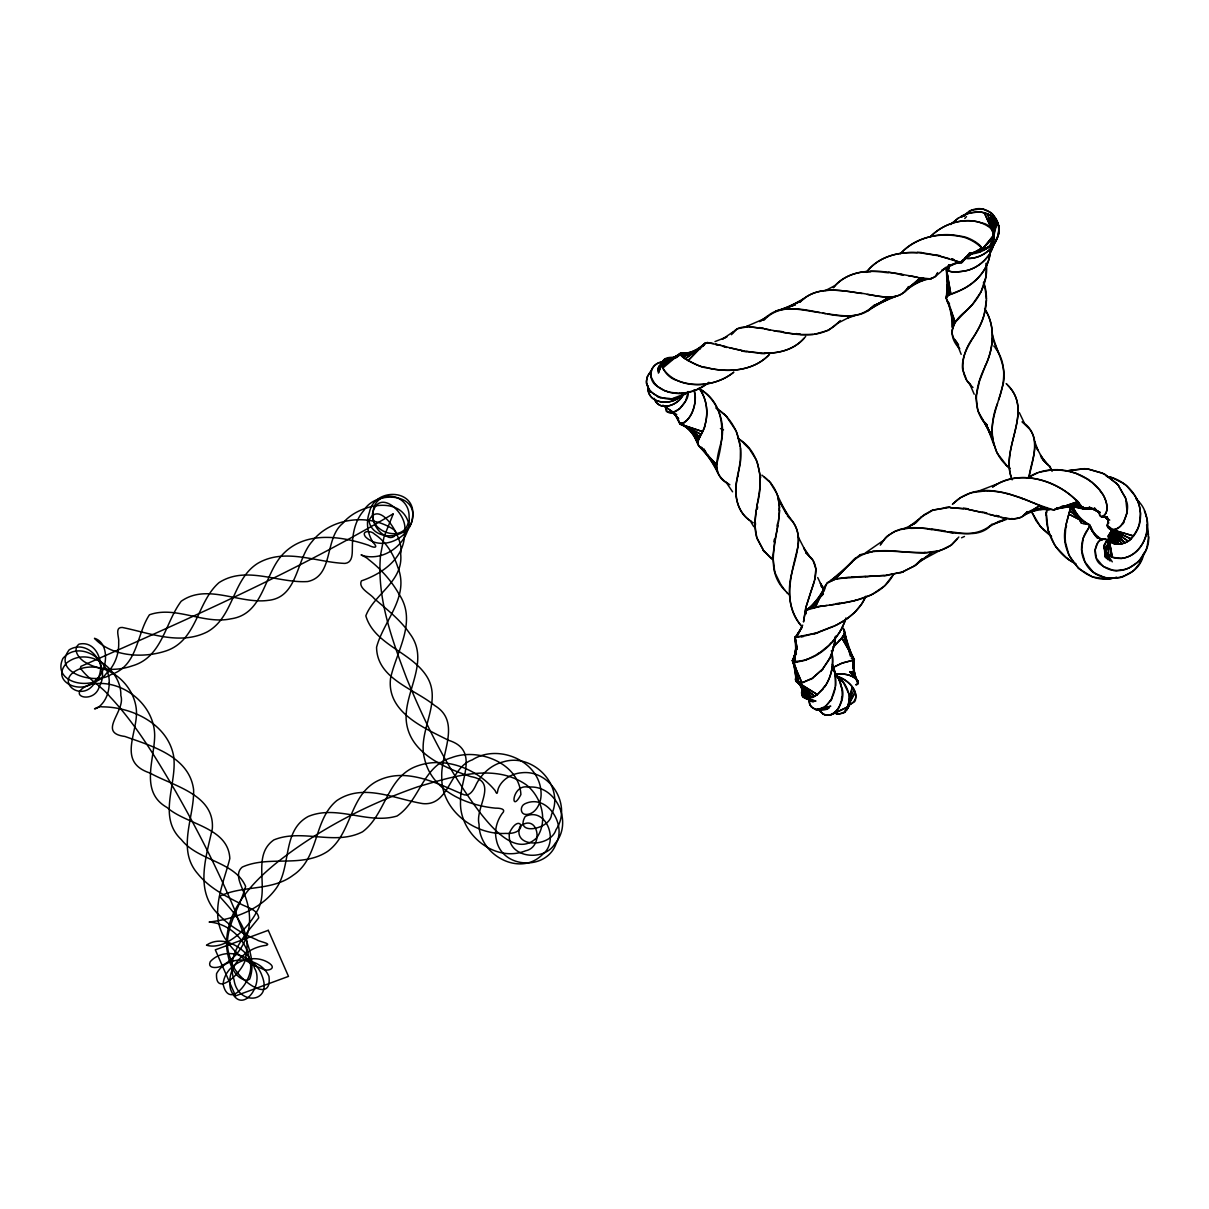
<?xml version="1.0" encoding="UTF-8"?>
<svg xmlns="http://www.w3.org/2000/svg" width="1209" height="1209" viewBox="0 0 1209 1209"><rect width="100%" height="100%" fill="white"/><g stroke="black" fill="none" stroke-linecap="round" stroke-linejoin="round"><path stroke-width="1.5" d="M760.189 477.857C760.975 497.821 751.091 517.512 756.713 537.325A53.06 44.718 -25.7 0 0 757.408 539.335L763.453 550.322L771.992 559.132M784.913 590.355C752.512 557.772 802.156 506.329 764.148 476.86M1104.255 545.637L1108.215 559.873L1104.255 547.904L1106.537 558.573L1104.21 546.151L1105.117 557.107L1104.482 544.443M801.99 695.16L802.081 686.138M1127 510.954L1125.851 499.967C1132.349 509.956 1118.869 540.529 1107.142 525.477C1109.635 518.434 1107.384 521.245 1107.399 526.504C1110.754 532.761 1119.776 528.378 1122.526 523.739M986.408 300.316L984.186 314.793M1112.265 532.096L1111.917 542.735L1111.131 528.167M1148.55 535.904C1150.862 559.253 1121.574 581.317 1101.671 565.117C1090.866 559.722 1094.039 534.937 1107.278 539.985L1107.55 541.028M842.099 697.094C842.809 688.344 840.028 679.503 834.905 672.416L835.495 685.82M985.35 365.798C993.904 347.92 995.717 325.886 984.594 308.643M949.533 303.943L946.723 300.134L946.269 297.595M947.947 281.485L947.357 295.993L946.194 298.306L948.098 302.235M1046.903 508.173C1043.563 530.464 1055.215 554.372 1076.025 563.802M1083.324 507.039L1083.173 508.838L1089.007 507.765L1094.916 509.397L1083.219 508.173L1083.309 507.191M952.888 316.743L952.344 327.563L951.317 312.693M754.96 522.893L756.305 509.896M779.729 510.274L778.279 523.27M796.232 642.568L795.809 649.641L795.023 637.188L796.383 649.596L795.084 637.188L797.29 649.475L795.19 637.188L802.338 626.836L795.839 637.203L815.682 633.168L836.371 625.068L846.512 619.099L854.763 612.313L861.7 603.926L865.765 596.536M835.434 636.841L832.925 650.623L828.618 660.371L822.77 668.834L812.69 677.977L821.259 670.542M1109.288 540.332L1108.351 554.946L1108.577 535.391L1111.872 531.114L1108.577 535.391A54.692 18.09 7.5 0 0 1108.472 535.768C1108.26 547.677 1126.214 545.455 1131.382 538.277M773.035 555.52L774.652 541.738M833.545 646.921C837.217 641.647 849.761 634.317 841.993 627.411M958.964 290.84L949.125 294.86L946.375 297.263L947.312 284.825M835.177 640.498L835.51 636.191M998.438 232.914C1001.687 218.285 986.196 203.883 971.96 210.109A51.337 33.111 87.2 0 0 969.331 211.016M796.142 642.553L794.585 661.973L795.643 649.55L793.542 661.701L796.051 649.475L792.847 661.293C817.027 662.547 839.273 640.181 845.983 617.905M1046.541 512.661L1046.964 507.568M951.785 330.979L954.944 322.546L972.52 304.32L981.043 291.868L985.939 276.831L986.302 263.124C988.584 281.213 979.683 298.865 966.399 310.698C952.813 320.808 945.906 334.576 959.719 348.827L956.47 342.464L958.616 344.988M984.625 367.627C975.769 385.58 970.706 410.093 987.239 425.508M843.368 628.756L844.638 633.214M931.157 235.951C945.68 221.685 971.099 214.734 988.886 226.869C999.027 233.337 992.997 248.963 981.587 248.842M1111.6 528.786L1110.3 541.451L1111.691 534.499M818.856 709.774C831.716 726.397 847.887 699.935 841.388 686.682M798.121 545.229C800.026 534.378 795.809 523.089 787.407 516.016M648.084 386.064C645.878 404.335 672.4 406.647 681.785 394.95M801.884 690.611C799.406 699.089 810.695 699.709 815.969 701.084L804.378 697.88L813.717 701.719L802.746 696.52L812.448 701.749L802.081 695.402L802.232 689.493M648.039 386.321C646.226 404.788 673.126 406.496 682.299 394.466M930.492 236.632C943.428 223.393 964.087 216.985 981.904 222.985C997.516 225.403 997.788 249.024 981.043 248.903M1069.028 513.372L1071.038 505.906L1065.854 525.507L1065.008 539.229M836.87 714.126C858.33 712.947 849.217 681.075 834.86 674.728L843.504 682.828L848.839 693.649M1065.613 526.912C1058.449 555.581 1087.223 587.589 1116.617 577.146M993.088 235.951L995.415 219.524L993.284 241.195L993.239 217.227C984.111 209.474 970.343 211.031 960.581 216.728M976.313 395.147L979.547 380.971L985.275 365.995M849.262 704.484L849.368 696.036M688.057 391.52C690.883 401.615 667.353 424.147 665.66 406.511M854.325 659.646L852.98 668.532L854.34 659.691L851.257 658.21M797.925 546.725C791.955 572.462 781.301 603.095 801.28 625.794M946.194 298.306L947.916 287.727M946.375 297.263L948.143 286.367M835.343 686.908L831.641 698.454M756.713 507.372L756.925 506.118M737.822 476.527C732.578 493.423 736.901 513.644 753.252 522.772M757.151 504.863C763.287 481.953 761.368 453.723 739.606 439.426M737.898 476.15L740.316 460.463L740.482 448.086M1029.146 476.15C1033.196 458.166 1041.916 434.016 1022.073 421.79L1029.358 428.847M949.261 265.466L948.279 270.62L949.367 265.406M687.876 393.076L685.79 400.406M998.286 233.866C995.642 249.099 979.879 260.162 964.676 258.227M1029.191 475.726C1031.353 460.78 1040.405 443.401 1029.947 429.588M777.84 525.703L775.09 539.335M848.083 707.945L852.254 686.848L849.247 699.467M1139.286 502.143C1154.489 518.51 1147.658 554.508 1122.224 558.331A52.335 30.482 -70.1 0 1 1121.514 558.498L1112.34 557.289A52.833 26.266 -43.6 0 1 1111.706 557.107L1105.903 552.256L1109.741 533.033M834.83 642.871L830.991 655.671M1146.192 516.152C1153.265 536.433 1134.374 565.011 1111.751 557.047L1108.577 535.391C1108.23 548.584 1127.876 545.032 1132.803 536.811C1141.946 526.504 1142.626 510.712 1136.596 498.682M1065.945 525.023L1068.56 514.898M1126.697 513.508L1123.69 521.986M1139.226 524.993L1140.51 513.674A51.534 41.03 21.6 0 0 1140.057 510.53M841.781 699.603L838.804 708.036M1146.993 547.163L1148.535 537.733L1146.631 525.008M846.663 710.288L848.386 703.079M993.314 237.977L997.123 222.108L992.952 236.254M814.639 579.972L815.848 569.333M1105.903 552.256L1109.378 539.924M1143.85 553.314C1139.12 581.574 1095.762 587.831 1084.443 560.976C1079.773 551.44 1080.997 539.743 1086.664 530.902C1089.203 528.529 1091.712 523.074 1085.954 523.769M814.382 580.955L806.131 606.48L803.501 621.985L805.647 608.354L810.937 591.609M990.352 245.11L991.395 241.558M948.793 265.209L947.297 270.257L949.02 265.239C941.917 274.624 961.185 271.617 965.931 270.801C978.761 267.793 989.733 257.819 993.602 245.17C994.675 241.86 989.823 255.87 987.526 256.852C982.932 262.685 976.751 267.234 969.724 269.683C965.492 271.239 943.186 275.199 948.022 266.66M1143.79 553.571L1139.603 563.439L1134.949 569.212A51.624 40.834 49.7 0 1 1132.365 571.494L1122.662 576.829M665.388 407.161L666.431 411.544L671.902 412.692M1108.532 538.307L1112.34 557.289L1108.487 535.768L1111.751 557.047L1105.615 551.772L1109.257 539.728M997.485 403.534C988.614 425.296 989.672 453.571 1010.256 468.457M998.543 400.119C1004.739 383.344 1007.203 363.063 995.294 348.041M937.549 272.569C933.363 284.342 917.208 276.136 908.488 275.682M850.35 704.348C864.903 695.825 847.131 677.388 835.51 676.103M1107.232 540.181L1104.285 545.365L1105.615 551.772L1109.499 539.577M796.187 651.092L792.847 661.293L792.454 660.613L798.922 682.617L792.847 659.555L796.414 653.721M983.824 315.987C978.867 333.911 962.137 347.663 962.409 367.083A50.884 35.046 -8.2 0 0 962.742 369.924M811.118 591.08C814.579 581.227 819.143 568.925 812.357 559.374M662.26 362.624L658.361 373.052L662.88 361.295L657.923 371.344L663.786 360.161L657.832 369.697L664.98 359.269L674.743 357.97M796.142 651.016L792.5 660.779L796.263 652.618M962.001 262.293L955.594 263.214L961.88 262.625L969.754 252.817L962.016 262.323L970.6 253.331L961.835 261.869L971.129 253.754L961.412 261.174L971.356 254.041L965.311 257.593L981.814 248.132C961.2 226.839 919.868 232.279 900.524 253.678M844.819 621.668L841.071 630.025M985.063 366.523C993.632 348.6 995.899 326.596 984.912 309.141M846.24 708.686L844.819 712.177L855.231 692.349L849.489 702.081M849.05 701.734L853.992 689.568M948.657 265.073L946.375 269.788L949.125 294.86L947.327 296.024L946.496 269.758L950.833 294.074L946.496 269.758M937.217 273.748L935.403 276.68L930.824 278.554M855.322 700.449C858.284 688.888 846.874 679.337 836.764 676.436M824.583 714.7L830.568 714.987L848.688 706.479L844.91 712.086A51.216 22.079 64.6 0 1 843.459 713.098L837.338 714.187M1138.289 527.774L1133.165 536.388M825.233 585.836L815.198 607.296L824.598 587.846L812.221 607.915L824.402 590.188L809.682 608.611L823.389 593.921M865.931 596.233C860.022 609.971 847.736 619.839 834.452 626.005M802.7 625.144L796.882 637.113L802.655 636.312M792.5 660.174L796.263 652.452M699.754 437.326L697.653 442.282L697.865 444.836L716.469 464.543C715.411 473.611 722.65 480.653 729.873 484.764M796.489 676.36L795.401 679.337L796.247 681.438A51.881 12.135 -32.5 0 0 796.701 682.012M694.011 390.28C698.726 401.176 689.961 423.634 680.712 423.528L701.235 434.439L680.002 424.027L702.565 431.598L679.942 424.147L680.712 423.528L699.935 436.978C708.534 422.409 709.638 402.945 699.527 388.799M908.488 286.578C900.917 301.933 880.756 296.311 867.412 294.467M974.59 252.107C994.931 251.532 967.366 234.999 960.551 236.541C939.892 232.415 916.195 236.737 901.446 252.681M829.933 657.908L822.77 668.834M685.427 401.192L679.775 408.748L672.446 412.586M731.43 334.697L737.309 328.742L747.147 326.898M802.217 626.156L795.885 637.188A50.249 1.088 -9.3 0 0 795.28 637.37M851.68 562.669L851.877 562.321A50.34 29.726 47.3 0 1 852.541 561.384C879.699 536.645 921.545 565.359 951.151 545.138A53.634 40.275 63.7 0 0 951.876 544.624L957.483 538.851M880.318 545.168C905.768 503.79 961.382 552.725 992.241 523.95M908.095 287.334C897.32 304.728 873.215 293.817 857.332 292.774C839.182 290.009 817.314 286.503 802.368 299.938M831.444 650.472C834.27 662.774 831.883 676.239 824.78 686.712C831.792 676.36 834.195 663.152 831.596 650.956M892.983 575.288C882.117 594.722 858.874 600.828 838.396 603.805L854.839 600.586M893.542 574.335L885.094 585.413A53.12 48.587 34.2 0 1 884.187 586.229L872.233 594.405M824.674 706.917C836.628 697.064 838.245 678.929 832.789 665.192M881.165 543.612L885.064 538.247A51.836 37.524 52.8 0 1 887.21 536.086L895.793 530.917M830.205 700.903L825.626 706.162L818.856 709.547M839.968 631.944L831.324 643.097M732.337 333.185C738.865 323.982 751.726 327.201 761.126 328.349M824.765 686.742L816.438 695.341L808.247 698.59M848.839 577.192L836.356 578.839L827.757 582.572A48.98 19.782 22.3 0 0 827.44 582.889C824.115 586.184 820.956 598.395 826.76 583.509A49.01 19.933 23.3 0 1 827.485 582.919L835.102 579.156L853.886 559.571L859.811 555.037M1097.863 542.554L1095.112 549.793L1096.412 557.984M976.131 252.364L981.224 250.988L981.814 248.132L970.978 254.177L981.95 249.266L970.389 253.981C987.813 253.542 1010.195 233.322 993.178 217.182L994.025 238.944L990.624 215.293L994.221 236.571L987.617 213.766L993.874 234.138L984.262 212.678L992.937 231.735M958.828 537.023L951.151 545.138L940.39 550.473M837.55 709.925L832.215 714.383L848.688 706.479M915.349 523.406L920.125 517.966A51.881 42.043 66.3 0 1 921.318 516.968M981.224 250.988L994.025 234.788L980.031 251.85M815.138 603.276L806.479 610.092L805.587 611.27L806.297 613.704M793.21 659.162L792.469 660.643L801.794 682.586L798.136 682.465L795.824 680.909L795.28 667.111M763.756 320.37C793.013 288.724 842.718 335.074 873.306 305.953M866.354 272.388C877.961 256.792 898.589 251.351 917.238 252.711M840.859 639.047L844.502 633.697A50.597 13.843 -15.1 0 0 844.502 633.214M805.693 336.45C785.729 360.69 750.577 353.466 724.206 346.318M833.243 287.757C853.962 262.882 890.141 272.085 917.51 277.42M916.331 522.061L924.205 514.686L930.749 511.105M822.966 689.16L816.438 695.341M840.24 320.551C816.921 347.043 779.488 328.893 750.109 326.989M839.182 321.851L828.528 330.299L814.488 334.288M833.59 287.289C841.57 277.481 853.977 272.388 866.385 271.541M867.155 271.33C883.22 251.381 911.601 250.006 934.829 254.993M922.029 558.709L915.999 564.739A53.408 44.945 49.4 0 1 914.986 565.555A53.256 44.733 44.8 0 1 914.064 566.235L901.929 572.114L887.119 575.197M855.67 557.817L835.102 579.156M833.545 646.921L840.3 639.682M804.03 338.324C794.449 349.477 779.125 353.557 764.889 353.149M961.699 217L969.376 211.212M964.737 218.497L966.49 216.623M651.243 370.831L647.253 376.634L646.407 381.243A52.199 26.568 0.3 0 0 646.483 383.434M800.056 302.25C815.909 285.082 841.66 290.311 862.077 293.56M921.288 559.601L914.971 565.54L903.183 571.691M872.792 306.557C861.594 319.085 842.93 316.017 828.15 313.932M704.968 343.114L688.042 360.66L704.197 343.96L685.201 358.877L696.656 350.534M964.389 215.807L966.988 213.57M950.758 224.557L958.027 218.315L964.601 214.718M1098.21 542.116C1099.752 539.35 1106.87 536.494 1107.535 541.269M769.498 354.343C752.965 371.904 726.035 373.082 704.091 367.007C701.568 368.382 672.446 353.481 683.009 353.512C672.264 354.071 703.925 369.183 705.98 367.506C727.183 372.871 752.693 371.511 768.818 355.038M766.128 317.438C780.349 303.429 802.232 310.32 819.596 312.542M807.839 609.306L823.344 593.876M964.298 215.897L965.069 215.126M793.648 658.814L792.454 660.582A51.292 6.922 -13.4 0 0 792.802 660.975M936.295 275.622L946.526 267.113L941.917 270.272L958.601 261.809L938.622 255.809L921.545 253.029M651.319 370.77C633.939 390.431 668.758 407.509 684.234 394.542M978.368 252.333L994.221 237.448M988.675 527.562L990.76 525.583M952.405 504.38L956.651 500.45A52.002 45.957 73.9 0 1 958.102 499.257C989.022 477.736 1023.524 501.569 1053.825 509.896L1077.733 501.69L1055.109 509.473L1079.274 503.428L1056.198 508.762L1080.514 504.984L1058.993 507.584M1057.104 507.901L1054.686 509.654A52.002 16.306 64.3 0 1 1053.946 509.986M952.329 222.94L958.646 217.907M961.911 216.759L971.537 210.275L980.544 208.84M904.861 291.777L920.23 277.889L906.659 289.631L923.812 278.387L912.886 284.493M829.661 644.76L818.886 653.344M953.206 503.548L960.702 497.564L970.51 493.015A51.579 44.083 32.1 0 1 972.504 492.547L987.149 490.642M662.668 363.123L658.603 366.705L666.446 358.665L658.059 368.14L664.98 359.269L668.985 358.317M851.877 562.321L830.674 580.743L841.026 573.202M733.803 372.145C714.413 388.044 677.871 390.87 662.698 368.156L680.863 352.907L688.117 353.617M857.241 684.521L858.269 681.997L850.592 671.675L857.649 680.758L849.685 671.599L856.592 679.503M1056.862 508.158L1053.9 509.881L1048.415 509.261M883.099 540.65L865.417 552.906M733.531 331.644L722.408 339.094L726.911 336.888L714.972 341.603M708.867 382.286C694.963 394.361 672.038 398.199 656.986 386.094C645.954 379.203 650.941 360.811 664.209 362.005M965.87 214.416L966.716 213.766M733.515 372.372C717.904 384.976 695.281 387.908 676.798 380.351C664.315 377.48 652.104 355.023 675.272 357.532M987.995 528.121C977.023 536.524 962.273 533.275 949.7 531.673M918.795 519.265L909.803 526.066L914.593 523.603L904.438 528.59M921.288 516.923L932.471 510.44A51.639 40.35 33.4 0 1 934.043 509.775M914.971 565.54L932.864 552.029L919.822 561.218L939.378 550.76L925.701 552.604M854.34 659.751L841.842 637.929L854.34 659.691L852.405 660.431M699.512 348.449L703.819 345.321L682.919 357.123L694.147 351.683M827.409 582.874L839.394 574.275M680.863 352.907L662.109 366.221L681.513 352.892L661.958 364.423L662.698 368.156M767.473 316.093L759.63 321.609L765.403 318.239L745.333 326.944M707.356 383.525L698.59 388.966M812.599 678.037L803.169 682.344M992.498 487.106C1021.378 466.855 1064.298 481.469 1083.098 508.959M867.337 311.242L889.189 296.93L871.19 308.219L892.786 296.779L873.548 305.681L896.035 296.296L885.849 299.545M993.042 486.698C1012.825 472.417 1039.846 476.573 1059.9 487.998C1065.643 491.217 1071.008 495.131 1075.768 499.68C1080.876 502.46 1081.541 512.601 1089.082 508.052L1083.188 508.747L1095.052 508.747L1083.219 508.173M1027.197 478.129C1050.062 462.548 1083.884 469.47 1100.568 490.975C1105.404 497.564 1110.693 509.518 1103.424 516.334C1100.613 517.996 1098.407 514.475 1099.585 511.951L1099.722 515.321L1101.051 516.606C1110.98 514.717 1106.462 499.211 1102.306 493.514M990.262 526.111L998.846 521.411L1004.498 519.704L993.556 524.041L1006.508 519.402M1022.633 516.334L1039.71 505.71L1024.884 514.49L1043.291 507.296L1026.97 512.178C1021.182 520.777 1009.545 519.643 1000.856 517.301L1011.525 518.978M833.545 667.187L843.066 662.759L854.189 659.918L853.494 672.4L853.811 660.099L854.204 672.567L852.949 660.31L855.005 676.118M685.201 394.013L686.153 393.439L673.322 398.229M1027.529 477.827L1037.942 472.659M832.789 667.67L841.268 663.393L851.967 660.522M806.418 610.137L818.946 606.631M816.967 654.553L806.479 659.751M1109.348 538.882L1106.023 541.42L1104.331 545.123A54.571 21.414 14.9 0 0 1104.21 545.622M804.242 298.336L784.853 309.172L801.461 300.784L781.165 309.655L795.371 304.774L775.664 311.091M1109.454 538.836L1107.656 539.834A55.297 21.414 48.7 0 0 1107.232 540.181M822.83 708.111L815.576 709.517L811.073 706.63M810.967 679.065L803.108 682.36L796.852 681.921L792.847 659.555M825.566 290.508L835.268 285.415M838.185 322.954L852.405 315.67L848.038 317.861L855.745 315.307M1128.738 568.2L1137.563 562.366A52.214 40.471 61.4 0 0 1139.845 559.827L1145.8 550.473A52.289 42.511 30.9 0 0 1146.918 547.133M697.366 350.126L700.57 348.57M814.382 696.626L808.232 698.59L802.776 696.565A52.289 16.065 -38.1 0 1 801.975 695.477M959.901 290.432C976.252 283.858 989.355 268.383 990.367 250.399C989.385 273.249 969.406 288.679 949.125 294.86L947.01 269.939M833.197 626.594L818.659 632.247M909.924 286.337L926.986 278.659L918.266 281.425M808.761 608.928L805.647 611.119A48.118 9.022 13.6 0 0 805.768 611.996M961.548 537.778L964.48 536.464M681.725 354.418L662.184 362.881L682.39 353.179L661.958 364.423L664.905 359.33L674.048 358.469M680.712 423.528L681.695 423.12M958.601 261.809L948.657 265.844L959.931 262.247L961.669 262.655M700.343 348.343L681.453 355.642L691.85 352.711M978.202 491.247L997.531 483.842M681.634 354.373L662.728 361.521L677.75 356.685M706.132 342.661L703.789 345.517L704.907 343.144L707.295 342.555L721.108 345.487M695.069 390.477L683.221 393.273M982.766 250.021C993.239 247.271 1001.793 235.861 998.317 224.934A51.367 29.122 -20.2 0 0 997.349 222.668L992.211 216.381M1067.577 470.936L1083.853 468.775M804.756 660.371L796.988 662.064M856.032 600.269L871.13 594.949A50.793 36.965 -8.1 0 0 872.112 594.269M820.639 709.094L830.764 706.177L818.75 709.562L829.344 707.688L816.952 709.683L827.848 708.912C819.898 711.905 807.718 709.487 809.063 699.089M1039.272 472.205L1052.843 469.697M815.138 633.335L805.164 635.828M677.493 356.459L663.665 360.282L676.481 357.637M917.963 281.878L929.736 278.659M981.693 250.278L969.588 253.573L981.088 251.14M967.804 213.54L978.157 211.907M900.629 572.522L885.713 575.363L869.15 576.421M1125.775 569.333L1116.073 570.648M898.937 529.829L910.407 527.94M810.559 608.339L821.395 606.253M693.195 351.623L680.607 354.343L691.533 353.3M856.153 684.883L858.314 683.297C855.851 674.199 842.613 673.277 834.784 674.305M1113.988 577.947L1109.53 578.809A49.811 39.625 61.8 0 1 1107.776 579.02L1093.797 577.237A48.919 41 79.5 0 1 1091.939 576.633L1079.531 569.107M1046.435 508.581L1026.97 512.178L1027.454 511.573L1021.832 516.847A53.362 27.505 64.8 0 1 1020.728 517.437L1013.021 519.009M837.112 578.673L866.037 576.512M872.535 551.546L860.914 554.508A50.748 28.608 27.2 0 0 859.72 554.961M837.308 603.971L822.211 606.132L826.926 605.467M830.084 605.029L834.331 604.424M946.103 507.735L934.104 509.881L948.083 507.629M884.096 575.529L851.62 577.025M874.001 551.38L888.917 551.077M813.249 334.425L800.418 334.515M1059.069 507.689L1081.481 506.314L1061.774 506.495M680.425 353.406L689.598 352.892M836.552 674.033C844.26 673.443 853.902 674.803 858.254 681.936L852.149 671.902L858.375 682.979L853.312 672.144L858.058 683.826L854.113 672.355L855.942 679.292M667.821 358.378L670.345 358.408M664.859 362.005C657.484 361.34 649.596 367.491 650.835 375.364M966.762 258.409C984.746 259.663 1002.321 242.072 998.029 223.861M870.51 271.3L884.278 271.813M670.194 398.577L660.658 397.58M924.371 552.634L908.518 552.196M1040.012 509.442L1049.185 509.488M680.062 424.314C693.135 419.765 697.366 402.37 693.951 390.069M1084.881 468.82L1070.237 470.18A47.68 47.045 -82.9 0 0 1067.29 470.981M914.306 527.804L927.651 528.545M928.844 278.69L920.608 277.949M679.549 393.469L668.365 392.048M1061.88 506.662L1082.206 507.417L1068 505.936M1101.883 516.757L1107.323 516.984L1101.248 516.666M890.549 551.138L906.946 552.105M707.371 342.555L713.37 343.492M1057.225 469.651L1071.37 471.827M989.461 490.688L1005.057 492.864M760.582 353.013L746.573 351.381M795.9 662.094L792.605 661.036L801.794 682.586M1082.508 523.391L1084.337 523.588M1082.947 523.437L1089.626 524.812L1091.969 530.963L1089.762 525.038M796.232 334.168L782.404 332.218M963.618 508.626L950.108 507.599L965.628 508.944M1066.368 506.012L1082.675 508.218L1072.247 505.951M931.912 529.028L945.589 531.038M888.57 272.297L902.065 274.458M822.951 313.101L825.566 313.524M981.224 212.119L989.975 214.915M773.624 330.631L778.143 331.462M764.934 329.014L770.345 330.012M1106.341 476.331C1123.418 478.885 1138.017 493.317 1140.223 510.53M742.311 350.61L729.45 347.678M815.319 709.456L815.41 709.487A52.229 19.767 -68.9 0 0 816.906 709.834M981.391 512.284L967.865 509.321L983.219 512.752M938.622 255.809L949.292 258.696M1070.721 505.921L1083.113 508.974L1089.007 507.765L1094.704 509.699L1089.143 507.538L1099.767 512.238L1094.402 509.563L1099.495 512.465L1094.326 509.367L1099.208 512.616L1094.281 509.11L1098.936 512.661L1094.387 507.961L1098.24 512.359M998.936 516.847L985.411 513.311M997.47 516.485L989.597 514.429M715.864 344.097L722.634 345.895M722.211 345.789L725.838 346.756M1007.49 493.453L1022.179 498.168M1111.328 529.527L1133.543 535.95L1109.65 528.968L1130.823 538.791L1108.381 528.031L1127.952 541.012L1107.489 526.701L1124.823 542.72L1107.127 525.295L1121.967 543.733L1112.507 530.842M959.931 262.247L952.027 259.557M1101.807 539.274L1096.442 537.34L1102.004 539.622L1096.82 536.856L1101.928 539.788L1096.88 536.736L1101.777 539.955L1092.634 531.93L1096.367 536.448L1092.604 531.552L1095.883 536.433L1089.808 525.295L1092.362 531.189L1089.687 525.93L1083.264 538.05L1081.602 549.838L1084.911 561.898L1092.664 571.479A50.053 39.081 -54.5 0 0 1095.278 573.444M676.768 414.491L670.33 411.559L675.242 414.732L671.025 411.498M1047.16 508.838L1037.216 504.576M1075.617 473.187L1088.145 479.474M1024.431 499.045L1036.612 504.304M852.345 658.618L854.068 659.404L843.489 635.707L852.919 658.845L844.502 633.697L850.471 656.336M720.428 428.53L723.526 429.845M665.267 391.006L656.986 386.094M1094.598 509.73L1089.203 507.13L1099.767 512.238M657.998 396.658L651.001 392.018M1089.143 524.434L1068.801 514.112L1088.024 524.086L1069.769 510.984L1084.972 522.756M699.24 388.663C727.062 404.123 724.508 438.58 716.469 464.543L699.18 446.408M1095.294 573.429L1105.117 577.66A50.793 39.67 -79.8 0 0 1108.426 578.295L1119.353 577.751A51.337 40.305 75.8 0 0 1122.662 576.859M1104.558 516.953L1109.756 520.097M797.351 682.178L817.435 694.616L796.217 681.408L794.736 663.711M1068.68 559.555L1073.139 562.351M698.681 388.331C716.62 398.517 725.717 420.641 721.531 440.635C717.768 455.007 710.605 475.318 728.196 483.691M1124.098 483.781L1112.28 477.721A50.113 45.413 -68.6 0 0 1109.242 476.89M1103.379 566.462L1113.202 570.361A52.047 34.94 -65.4 0 0 1116.119 570.467M715.773 407.932C736.221 420.007 744.653 445.668 739.288 468.215C734.362 486.456 732.639 510.077 751.318 521.396M663.907 405.876L673.292 412.39L662.895 405.151M1051.543 536.494L1040.193 526.278L1031.262 511.195M716.605 408.415L723.934 414.219M737.822 438.142L743.883 443.008M823.012 713.914L818.387 708.988M1050.666 535.904L1042.611 528.983M687.301 427.382L699.935 436.978M700.026 447.028C693.089 440.454 705.149 431.9 705.225 424.178C708.64 412.118 706.54 398.562 699.195 388.331M1044.364 461.415L1049.427 466.175L1052.102 471.374M1104.27 516.53L1108.577 520.097M805.768 552.573L813.083 560.508L815.773 568.487M762.033 475.137L768.788 481.227M1091.531 481.907L1100.341 490.673M1066.776 558.15L1056.031 546.997M1045.196 462.05L1049.276 465.994M1102.684 565.948L1096.729 558.679M806.086 552.77L811.844 558.649M684.324 425.568L698.893 439.033L687.256 426.747M771.357 558.588L764.844 552.029M1115.983 482.98L1105.358 474.82L1116.511 483.54M1085.032 522.515L1070.539 508.203L1076.735 515.185M1006.16 383.585L1007.006 384.477M1048.022 464.573L1041.266 457.591L1046.087 462.775L1040.465 455.143L1043.835 461.022L1034.934 444.519L1038.032 450.489L1034.783 441.678M1105.011 516.711L1107.988 519.84L1105.011 516.409M786.681 592.289L788.963 594.707M788.872 517.392C805.345 532.111 796.066 555.248 791.744 573.247C786.953 591.201 789.205 611.709 801.597 626.186M823.571 588.813L821.168 586.259L824.508 589.826M1006.719 384.16C1034.632 410.244 1000.81 446.302 1011.283 477.087M973.003 387.439C956.561 374.019 962.47 351.23 973.834 336.631C984.277 320.808 990.292 300.724 983.658 282.196M1078.005 567.701L1069.587 556.2A48.164 45.156 -30.2 0 1 1068.68 554.311L1065.205 541.269M1006.009 464.588L997.788 453.934M785.79 591.337L787.573 593.287M674.743 414.521L678.672 418.873L674.667 413.977L680.516 424.314L674.879 413.629L679.957 424.238M1007.838 385.354C1034.602 412.556 998.921 448.781 1012.145 479.852M726.972 417.271L736.024 430.736M1041.644 527.94L1036.083 520.731L1031.02 510.41M957.921 344.217L953.448 337.749L951.921 333.079M686.772 426.837L698.092 440.847L691.865 431.537M782.495 587.302L785.548 591.08M968.077 381.666L971.023 385.323M655.082 384.205L651.243 377.48M748.991 448.297L756.245 459.768A50.702 46.924 -11.1 0 1 757.272 462.397L760.053 475.152M701.235 447.738L716.499 467.611L707.597 454.644M770.571 483.237L776.979 493.756A51.927 43.025 -23 0 1 777.765 495.992L779.729 507.901M833.213 670.285L837.852 677.146L840.693 684.052M763.453 550.322L756.713 537.325L754.945 525.19M993.813 345.97L994.569 347.013M1080.876 519.114L1071.068 505.74L1075.798 513.719M824.598 589.236L820.352 583.312L823.45 589.508L817.707 577.554M992.544 334.848C996.579 352.242 1009.047 369.304 1001.959 388.104C998.06 403.927 990.791 419.463 992.226 436.132L978.534 412.088A51.851 41.907 -5.2 0 1 977.643 409.322L976.147 398.154M809.048 555.43L803.758 547.994L806.63 553.223L798.378 537.204M726.08 482.225L732.578 491.806M705.633 451.773L703.653 448.887L716.982 470.497L711.421 459.511M797.789 680.591L809.864 698.364L795.416 679.065L812.267 697.623L795.567 680.335L814.821 696.369L796.217 681.408L795.567 666.99M1135.039 495.811L1126.652 485.822A50.899 45.217 -36.2 0 0 1124.068 483.827M1112.295 561.853L1105.404 551.41L1110.149 560.991L1104.663 549.672L1105.615 551.772M791.003 519.658L778.974 500.602L785.956 513.145M649.414 390.175L646.558 383.434M781.241 585.534L775.226 573.202A53.196 48.828 -25.2 0 1 774.591 571.162M751.106 522.273L753.766 526.656M690.233 429.996L697.623 442.403L693.754 433.895M1079.592 520.097L1081.496 523.285L1079.788 520.006M981.088 417.392L992.226 436.132M1024.099 422.621L1019.323 412.601M1109.968 528.424L1119.081 544.216L1113.474 533.139M797.608 680.863L807.642 698.621L799.799 682.541M1050.213 467.263L1051.407 469.44M961.578 261.446L961.986 262.232A47.892 2.962 37.4 0 1 961.382 262.081M966.278 378.946L962.772 369.924M1072.111 505.256L1077.219 515.094M810.181 705.179L809.063 700.177M777.795 495.992L786.878 514.581M710.771 458.513L718.176 473.656M984.549 422.455L992.589 439.199L996.352 451.214A51.987 45.685 1.8 0 0 997.652 453.995M997.229 221.277L992.649 214.189A52.002 30.905 -53.9 0 0 990.7 212.512L983.144 209.172A51.715 31.207 -72.5 0 0 980.559 208.749M1124.733 496.582L1118.627 485.988L1124.959 497.156M969.633 383.706L974.197 394.225M693.996 435.361L697.548 443.718M992.589 439.199L986.574 424.873L994.025 445.32M992.513 338.429L999.102 354.373M799.451 682.964L805.708 698.379L800.781 683.07M956.47 342.464L961.17 354.358M1109.832 527.154L1116.375 544.186L1112.129 530.675M736.568 431.961L740.361 446.801M947.191 300.95L955.186 322.214L948.657 302.945L953.493 324.858L951.785 312.39M832.412 664.285L834.724 671.433M1071.899 505.362L1073.804 510.621M654.522 399.363C659.797 412.465 679.201 404.819 683.251 394.315C679.02 405.423 658.482 412.511 654.326 398.366M1144.394 510.848L1146.147 515.956M1072.262 505.211L1074.665 512.299M1048.581 531.446L1054.686 545.002A49.765 48.466 80.1 0 0 1056.092 546.952M805.526 611.935L805.814 612.903M799.905 681.68L804.076 697.699M1107.293 517.648L1108.683 523.18M844.774 632.292L850.108 654.643M856.108 679.352L854.521 672.521L855.216 677.826M1110.92 529.451L1114.063 543.702L1112.597 533.154M774.637 571.147L773.004 557.787M984.836 286.337L986.408 299.016M1047.961 529.119L1046.48 515.034M1147.432 527.683L1148.505 534.726M1107.414 517.256L1108.411 522.62M844.471 630.509L846.255 641.238M801.28 683.886L802.776 696.565M795.069 665.63L796.852 681.921M824.568 714.746A51.624 22.125 -76.9 0 1 822.966 714.051M832.185 714.202A51.851 22.261 87 0 1 830.568 714.882M838.608 707.733A51.927 25.193 69.5 0 1 837.474 709.562M841.751 696.898A52.274 31.192 48.5 0 1 841.479 699.407M840.376 684.067A53.226 39.323 19.9 0 1 841.101 686.682M793.905 658.149A51.745 9.491 5.7 0 1 794.147 657.998M797.456 661.761A51.141 9.007 -28.2 0 1 796.308 661.837M806.766 659.389A50.612 13.873 -39.6 0 1 805.043 660.023M818.946 652.996A49.539 20.87 -48.9 0 1 817.042 654.205M831.157 642.825A48.813 30.966 -57.8 0 1 829.51 644.473M840.844 629.889A50.053 44.642 -66.8 0 1 839.741 631.793M872.339 551.38A51.11 21.958 13.4 0 1 873.82 551.213M888.645 550.851A51.231 10.73 5.7 0 1 890.292 550.911M908.322 551.954A51.292 4.126 3.8 0 1 906.841 551.863M925.505 552.377A51.579 20.659 8.6 0 1 924.19 552.422M940.285 550.352A52.38 34.925 25.9 0 1 939.287 550.624M1105.827 552.271A53.604 23.062 -15.6 0 1 1105.54 551.803M1068.741 559.45A49.267 42.723 59 0 1 1066.852 558.044M1048.46 531.476A51.398 50.234 50.6 0 1 1047.855 529.134M1045.981 514.943A53.785 40.683 76.5 0 1 1046.072 512.54M1049.548 465.918A52.682 26.296 -9 0 1 1050.44 467.203M986.892 424.737A51.775 36.179 19.1 0 1 984.851 422.349M975.814 398.245A52.455 39.761 -39.6 0 1 975.965 395.222M833.077 646.785A54.042 13.284 -60.6 0 1 833.318 646.513M839.756 639.757A51.473 6.302 -37.2 0 1 839.167 640.392M843.157 628.257A50.733 13.223 4 0 1 843.595 628.756M782.691 587.211A52.108 43.207 23.7 0 1 781.437 585.458M772.566 557.893A54.541 40.774 -69.2 0 1 772.611 555.596M773.896 541.783A55.357 16.548 -78.7 0 1 774.349 539.259M777.432 523.784A54.873 14.448 -75.7 0 1 776.994 526.096M779.291 508.082A53.408 36.482 -60.2 0 1 779.276 510.44M769.045 481.106A51.08 37.932 11.3 0 1 770.828 483.132M702.217 447.708A47.831 9.476 3.3 0 1 700.888 447.013M948.702 303.55A48.36 8.539 29.7 0 1 947.388 301.902M992.785 439.139A52.576 45.458 -43.9 0 1 992.423 436.086M1008.064 467.006A51.821 38.416 25 0 1 1005.722 464.755M1065.613 527.698A55.78 1.405 -74.5 0 1 1065.99 526.429M1066.202 527.472A55.266 27.852 77.7 0 1 1066.504 525.613M1065.446 541.269A51.73 44.038 40.9 0 1 1065.25 539.244M1079.486 569.167A47.257 41.983 -79.4 0 1 1077.96 567.762M1132.999 536.086A52.35 31.963 76 0 1 1131.246 538.02M1139.014 524.857A51.836 37.026 49 0 1 1138.107 527.653M1134.949 495.841A51.307 43.766 -6.5 0 1 1136.52 498.697M1049.049 509.896A50.778 10.518 39.7 0 1 1047.825 509.533M1021.726 498.32A51.141 12.181 16 0 1 1023.932 499.181M1004.996 493.121A51.398 24.664 12.5 0 1 1007.399 493.695M987.194 490.854A51.488 35.968 15.3 0 1 989.491 490.899M902.065 572.295A51.775 35.016 8.2 0 1 900.765 572.703M903.319 571.857A51.836 36.149 9.9 0 1 902.05 572.28M884.217 575.756A50.869 18.77 -2.3 0 0 885.849 575.59A50.838 20.1 -2 0 0 887.24 575.393M867.155 576.708A50.597 2.977 -2.4 0 1 865.251 576.753M868.833 576.617A50.491 4.111 -2.6 0 1 867.427 576.663M849.292 577.343A50.521 9.098 2.7 0 1 850.924 577.252A50.4 8.297 2.2 0 1 851.967 577.146M835.313 579.247A50.068 16.654 11.4 0 1 836.583 578.945M836.492 578.899A49.992 16.17 10.6 0 1 837.263 578.733M824.236 590.612A47.695 18.573 38.8 0 1 824.251 589.599M835.268 640.664A53.71 51.655 38.7 0 1 834.935 642.886M831.172 655.958A51.624 40.925 86.4 0 1 830.16 658.074M822.876 669.151A51.156 29.711 -76 0 1 821.364 670.859M812.524 678.43A51.473 21.097 -62 0 1 810.876 679.443M802.867 682.707A51.775 15.173 -48.1 0 1 801.567 682.889M795.975 677.977A52.093 12.906 -14 0 1 796.459 677.085M849.232 693.709A52.047 30.739 23.9 0 1 849.7 696.112M849.504 704.666A51.367 24.618 47 0 1 848.869 706.63M837.323 714.081A50.884 22.397 78.6 0 1 836.024 713.794M857.03 684.385A48.315 9.476 30 0 1 855.806 684.657M724.115 414.022A47.695 40.698 49.7 0 1 727.168 417.09M651.485 377.495A51.549 24.633 7.8 0 1 650.971 375.364M657.288 385.973A51.322 27.611 -10.6 0 1 655.323 384.114M668.562 391.807A50.854 31.918 -27.1 0 1 665.464 390.794M683.281 393.001A50.022 36.814 -43.1 0 1 679.624 393.227M698.515 388.739A49.327 42.194 -63.4 0 1 695.024 390.25M746.527 326.415A51.065 17.742 24.3 0 1 749.474 326.445M759.569 327.563A51.458 7.178 13.9 0 1 763.559 328.228M782.812 331.75A51.7 5.894 9.3 0 1 778.898 331.07M800.146 333.956A51.775 19.964 10.2 0 1 796.066 333.608M917.389 252.228A50.869 23.606 -1.1 0 1 921.787 252.545M935.615 254.706A50.778 12.513 4 0 1 939.484 255.567M951.74 259.043A50.249 4.231 11.8 0 1 954.339 259.905M953.901 259.633A49.146 1.164 22.5 0 1 951.951 258.892M997.138 221.323A52.123 32.22 -34 0 1 997.893 223.937M983.431 282.604A48.753 35.847 84.3 0 1 984.474 286.473M967.714 381.742A51.171 32.008 14 0 1 965.946 378.976M1128.707 568.049A52.123 37.781 88.8 0 1 1125.76 569.212M1099.963 490.718A48.088 28.321 19.7 0 1 1101.958 493.544M1087.994 479.595A49.493 33.746 11.1 0 1 1091.364 481.998M1071.295 472.024A49.917 39.308 4.8 0 1 1075.511 473.384M1052.858 469.893A49.871 45.247 1.6 0 1 1057.21 469.863M953.085 532.837A51.957 2.962 9.5 0 1 947.947 532.066M927.938 529.149A51.942 12.71 8.5 0 1 932.018 529.633M910.755 528.393A51.911 25.797 13.9 0 1 914.609 528.288M895.99 531.144A51.806 34.653 28 0 1 899.133 530.101M818.085 632.775A48.859 10.125 -25.4 0 1 814.503 633.864M803.804 636.402A50.037 4.806 -19 0 1 801.401 636.826M831.898 698.878A52.335 28.532 75.3 0 1 830.417 701.296M824.704 707.31A52.259 22.684 -86.1 0 1 822.845 708.429M811.179 706.509A52.153 19.918 -51.1 0 1 810.362 704.983M849.972 704.545A49.992 18.77 54.6 0 1 848.053 704.741M850.365 704.379A49.448 18.301 52.9 0 1 849.927 704.469L854.491 701.824A49.962 18.014 42 0 0 855.201 700.359M808.428 698.243A52.289 17.062 -55.8 0 1 806.751 698.303M816.483 694.797A52.244 21.309 -72.3 0 1 814.443 696.142M824.598 686.168A52.244 28.487 -89.3 0 1 822.785 688.692M808.141 608.868A48.768 7.632 2.4 0 1 809.818 608.263M817.254 606.646A49.69 3.959 -4.3 0 1 820.518 606.117M820.926 606.268A49.116 3.34 -5 0 1 821.757 606.147M839.681 603.155A49.539 4.609 -10.7 0 1 835.918 603.729M838.683 603.639A49.055 5.773 -11.3 0 1 837.61 603.805M855.987 600.117A49.357 19.873 -14.2 0 1 854.808 600.42M930.628 510.923A51.972 41.03 35.6 0 1 933.983 509.654M945.891 507.312A51.957 33.157 17.2 0 1 949.942 507.16M947.977 507.417A51.655 32.129 16.4 0 1 950.017 507.372M963.543 508.082A51.957 20.976 11.3 0 1 967.91 508.793M965.613 508.657A51.655 19.858 11.2 0 1 967.88 509.049M982.554 511.966A51.896 6.513 12.5 0 1 986.937 513.1M984.035 512.631A51.594 5.441 12.8 0 1 986.363 513.236M999.239 516.243A51.911 8.372 19.9 0 1 995.989 515.427M1000.024 516.727A51.624 9.264 20.6 0 1 998.135 516.258M1012.734 518.661A52.093 21.686 36.9 0 1 1011.223 518.601M1083.853 468.654A48.103 45.322 -33.5 0 1 1088.16 469.016L1101.535 472.9A49.614 44.008 -15.9 0 1 1105.419 474.729A49.509 43.811 -15.4 0 0 1102.427 473.218L1088.145 469.137A47.967 45.096 -32.5 0 0 1084.881 468.729M1116.119 482.89A50.113 41.182 0.3 0 1 1118.748 485.912A50.007 40.985 0.8 0 0 1116.617 483.479M1124.975 496.567A50.279 37.101 19.1 0 1 1126.063 499.967A50.189 36.92 19.6 0 0 1125.141 497.141M1127.272 511.09A50.642 31.887 41.9 0 1 1126.939 513.629M1123.932 522.364A51.715 26.266 67.7 0 1 1122.708 524.071M956.924 342.495A50.053 20.961 21.4 0 1 955.246 340.213M952.042 333.079A48.995 24.044 6.7 0 1 951.831 330.994M989.869 215.021A51.216 29.968 -37.2 0 1 992.136 216.456M978.081 212.104A50.582 32.069 -52 0 1 981.149 212.27M964.631 214.975A49.539 35.409 -68 0 1 967.804 213.751M931.308 278.916A50.748 14.72 30.9 0 1 929.419 279.143M922.301 278.72A51.231 7.254 17.4 0 1 919.203 278.236M899.904 274.579A51.564 3.718 9 0 1 903.455 275.229M884.187 272.342A51.685 17.062 5.1 0 1 888.358 272.811M866.596 272.04A51.821 31.026 7.4 0 1 870.661 271.813M765.01 353.663A51.08 27.142 6.2 0 1 760.627 353.512M746.225 351.804A51.005 14.78 6.6 0 1 741.842 351.003M726.926 347.482A50.657 4.156 11.5 0 1 723.163 346.484M715.683 344.505A49.765 4.005 20.1 0 1 718.252 345.185M706.615 343.008A48.738 9.234 33.6 0 1 707.99 343.039M673.277 398.517A51.806 36.436 -65.8 0 1 670.164 398.804M660.492 397.806A51.927 31.797 -42.4 0 1 657.862 396.824M650.805 392.124A52.078 28.306 -21 0 1 649.293 390.235M682.994 423.392A49.312 3.657 -4.7 0 1 683.826 423.165M743.595 443.235A49.645 38.159 28.3 0 1 746.588 446.136M746.648 446.106A49.463 39.882 25.8 0 1 748.749 448.433M760.446 475.046A52.969 43.252 -66.6 0 1 760.612 477.782M757.257 509.216A55.554 11.334 -78.2 0 1 757.65 506.858M755.429 524.993A54.465 36.466 -63.8 0 1 755.444 522.726M764.602 552.135A52.138 39.655 13.2 0 1 763.227 550.412M136.481 714.323C135.665 736.644 118.784 762.803 149.976 773.019C173.28 786.092 214.779 794.479 212.331 828.633C206.18 857.015 193.999 891.819 219.177 915.107C229.604 926.109 242.933 933.937 256.822 939.771C258.106 941.418 272.206 943.579 266.267 945.332C245.321 947.493 225.191 967.427 230.602 989.4C241.12 1017.101 264.756 984.67 254.525 968.228C249.417 949.7 223.605 933.318 206.512 945.196C225.297 950.939 248.782 927.771 256.852 911.48C270.695 889.673 250.595 856.153 273.869 839.907C302.205 828.271 334.863 846.104 362.564 831.792C385.973 814.413 386.986 776.42 417.301 765.977C444.776 756.078 477.011 768.622 495.07 790.52C497.851 796.822 497.08 791.17 498.531 787.92C502.415 778.989 511.981 773.609 521.427 772.793C550.382 769.196 572.401 805.783 555.944 829.782C550.654 847.403 511.981 848.476 520.006 826.351C538.262 812.418 544.398 846.98 525.628 850.788C494.662 863.286 459.103 833.817 460.523 801.582C459.737 779.956 479.837 750.018 448.645 740.331C423.724 727.727 386.381 712.207 390.567 678.189C396.567 650.865 417.468 621.698 399.091 594.269C391.414 580.713 380.79 568.85 368.443 559.389C366.433 556.85 355.748 552.921 364.347 556.019C387.167 561.112 411.574 540.468 409.095 516.908C409.745 491.564 372.266 487.922 372.946 515.094C372.931 524.192 378.553 533.471 387.288 536.584C392.623 540.015 399.816 533.653 393.363 529.33C368.76 513.13 330.661 517.603 312.224 541.375C295.827 559.616 298.245 597.684 267.899 600.405C239.322 604.228 206.981 582.995 181.184 601.266C164.983 622.741 162.384 657.333 132.113 665.902C117.122 671.101 99.531 670.723 85.658 662.532C79.764 659.51 71.679 649.762 78.948 644.185C99.274 639.349 107.495 671.554 94.075 683.795C81.199 702.928 53.513 681.015 78.222 669.529C106.226 658.557 137.373 685.624 136.481 714.323M223.106 984.066C229.181 1012.583 256.474 976.041 249.628 961.518C247.83 940.965 229.65 923.404 209.127 922.044C233.428 919.203 259.33 910.135 274.775 890.202C292.321 868.546 281.062 831.006 308.28 816.453C337.13 804.393 367.989 824.765 397.036 816.015C419.674 801.25 422.576 765.947 451.456 757.711C478.265 747.268 519.281 763.06 520.898 794.585C509.971 815.41 511.77 783.462 528.091 787.135C556.397 784.278 573.278 822.755 555.127 843.398C544.126 862.682 506.027 857.997 509.442 832.85C520.308 810.574 530.026 834.845 505.634 833.409C474.14 835.207 441.089 810.09 441.753 776.994C440.575 753.328 461.747 721.879 434.666 705.512C414.128 688.707 376.845 678.748 376.573 647.238C383.57 620.595 409.927 596.944 397.761 567.066C393.575 554.145 385.988 541.692 374.488 534.091C371.631 530.539 360.72 530.207 365.36 536.72C381.394 552.528 411.831 537.793 412.662 516.092C415.941 488.24 374.291 487.514 369.41 512.314C365.768 522.258 367.46 533.683 373.128 542.524C379.248 548.705 373.369 547.783 368.594 545.259C341.422 536.055 306.058 530.872 283.783 553.299C263.743 573.126 264.318 614.081 230.964 618.812C203.686 624.721 175.743 605.467 149.463 614.777C136.405 634.211 138.038 665.947 110.79 674.667C95.284 685.261 51.609 672.914 69.215 649.792C89.723 637.642 110.518 667.988 99.41 686.198C94.634 705.24 63.76 695.674 89.254 684.717C120.023 677.236 154.299 703.321 154.676 735.208C154.601 759.479 139.352 791.925 167.008 807.476C186.549 824.795 228.259 827.001 229.831 858.496C223.197 885.139 207.767 915.47 226.824 940.995C235.302 953.523 247.694 963.664 262.036 968.666C266.403 971.991 277.133 969.029 269.788 963.588C253.119 951.468 224.95 963.165 223.106 984.066M109.142 682.994C109.339 692.44 105.47 702.565 97.385 707.96C89.904 711.073 99.153 705.663 102.221 706.857C132.204 706.902 167.794 724.1 173.628 756.078C177.527 783.719 157.049 816.831 181.365 839.635C197.928 860.868 234.924 861.397 245.623 886.409C239.352 910.634 218.648 934.678 231.644 961.064C232.324 975.059 272.645 1007.671 268.972 976.404C260.283 956.243 226.899 953.931 216.547 973.668C214.93 1000.689 248.676 966.686 245.744 954.929C252.152 930.96 233.654 912.221 219.585 896.398C241.634 885.048 271.965 891.486 293.183 875.195C319.312 857.952 313.282 819.853 336.737 800.645C363.093 782.631 394.965 799.134 422.923 803.622C449.582 806.086 449.597 767.534 472.296 759.872C498.954 742.764 542.01 761.927 541.088 795.19C540.831 803.622 535.572 814.413 525.991 814.473C519.87 814.337 520.006 805.874 524.902 803.789C546.891 793.331 566.673 824.326 556.185 843.429C546.725 871.039 501.871 868.923 496.385 839.817C494.149 830.81 496.763 821.213 501.992 813.733C507.236 808.761 499.181 808.065 495.539 808.156C466.039 805.36 431.613 790.49 424.555 758.768C416.878 731.007 443.31 702.157 426.581 676.103C411 651.757 374.291 644.624 365.828 615.849C374.14 593.815 403.866 581.453 400.632 553.631C404.955 541.194 380.019 497.141 368.881 520.686C372.508 541.179 405.756 540.242 411.876 521.517C420.127 492.592 375.364 490.038 363.818 510.53C355.355 520.097 352.484 533.169 352.393 545.637C352.076 551.803 353.587 562.502 344.973 563.409C316.199 562.397 284.931 547.39 257.653 563.409C232.249 579.398 233.896 617.013 207.298 631.854C180.126 645.621 149.871 633.048 122.275 627.456C114.296 627.018 119.419 637.642 118.678 642.13C119.192 653.888 114.749 665.978 105.954 673.957C93.35 691.548 51.322 683.538 62.883 658.452C79.446 639.032 110.896 660.567 109.142 682.994M372.523 513.795C370.543 532.882 404.305 542.917 408.279 522.137C399.801 494.677 357.003 505.045 342.903 523.255C324.027 538.262 334.228 575.68 307.781 581.529C278.463 583.509 246.243 565.147 219.071 582.587C197.052 601.598 197.339 639.576 166.978 650.593C143.901 658.618 111.591 656.94 94.468 638.307C109.959 642.78 108.039 670.738 95.738 679.896C83.406 696.293 48.738 682.163 66.903 662.744C89.27 645.425 121.716 669.922 120.84 695.628C126.008 711.149 96.569 732.805 124.89 736.447C151.714 746.029 189.375 756.456 193.606 789.628C194.468 817.526 176.333 849.292 197.808 873.805C208.371 886.847 223.393 895.113 238.188 902.473C244.55 907.203 257.683 908.533 258.726 917.903C244.989 935.313 225.388 955.125 234.047 979.819C237.448 1005.858 273.355 1003.833 261.96 975.633C255.235 955.926 225.161 945.211 210.26 961.669C206.663 969.422 219.237 968.243 222.864 965.114C234.561 958.933 243.024 947.554 247.089 935.116C251.759 921.258 249.356 906.145 243.901 892.907C241.362 885.139 234.093 873.88 242.253 867.08C268.972 855.035 302.023 868.258 327.579 851.423C351.456 834.15 349.265 797.26 375.515 781.951C403.836 766.279 435.588 782.631 462.246 794.056C469.636 797.834 473.883 789.583 476.346 784.082C481.907 773.397 491.625 764.647 503.503 761.806C533.003 752.618 565.223 785.835 551.485 814.609C550.579 829.45 513.765 836.296 525.25 816.438C546.362 806.297 559.283 841.57 542.886 854.098C520.233 877.794 478.764 854.793 479.066 824.251C474.699 807.597 499.196 781.377 470.89 776.631C443.25 767.383 407.388 752.119 406.103 718.222C405.438 690.067 429.769 660.401 410.047 633.954C400.527 619.96 386.956 609.502 374.231 598.591C370.362 593.528 357.894 588.36 361.385 580.879C383.011 573.504 405.801 557.168 404.501 531.552C408.748 514.233 378.613 486.366 372.523 513.795M380.593 554.75C376.513 597.594 391.837 639.198 406.738 678.597C426.173 725.823 449.234 772.067 480.2 812.886C492.214 828.089 516.621 857.347 536.69 837.807C548.508 821.168 541.617 796.882 526.308 784.837C493.967 762.486 451.985 776.934 417.77 786.802C367.068 804.423 318.662 829.525 276.513 862.894C250.626 883.839 223.937 912.901 226.808 948.687C228.546 960.702 232.989 978.308 247.014 980.514L249.674 979.094C257.819 957.498 242.193 934.436 236.344 913.883C218.905 871.598 198.019 830.795 175.426 791.049C156.082 758.149 136.375 724.916 110.155 696.928C101.496 686.123 88.242 679.322 80.398 668.093L80.897 666.371C186.624 619.809 293.515 572.673 393.303 513.749L384.054 536.751L380.593 554.75M268.262 930.326L215.308 949.836L235.543 995.899L288.498 976.388L268.262 930.326M795.93 637.173L795.023 637.188L795.885 637.188M1089.128 508.279L1083.204 508.505L1094.991 509.11L1089.097 508.324M1081.481 506.314L1061.729 506.526L1081.511 506.344M1139.044 501.841L1135.704 498.184L1139.059 501.871"/></g></svg>
